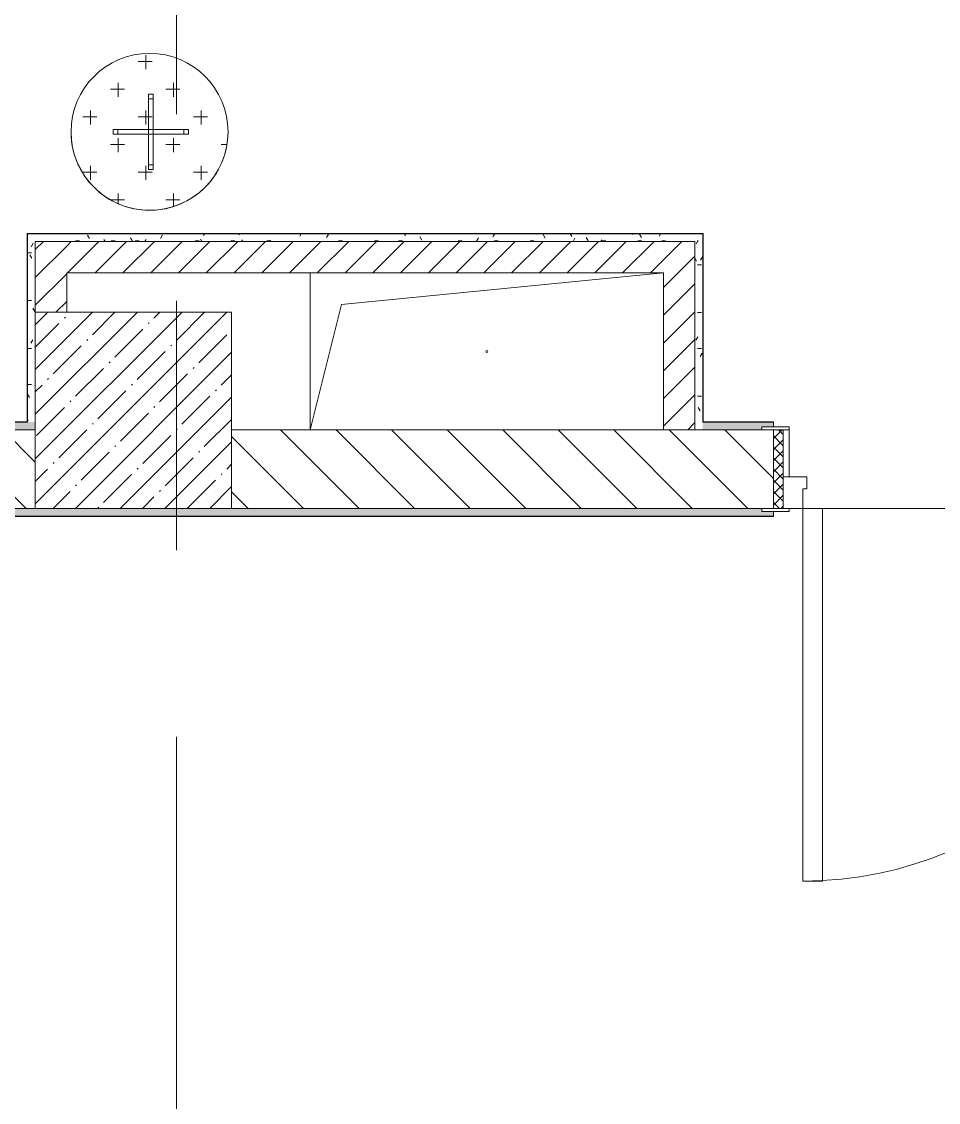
# Model space of a CAD drawing. Header units: millimetres. Extents: x 81382 to 274764, y -8553 to 29000.
# Drawn here: x 115565 to 117900, y 11886 to 14641 of the extents above; entities that cross this region are included whole.
import ezdxf

# ---------------------------------------------------------------- set-up
doc = ezdxf.new("R2010")
doc.units = ezdxf.units.MM
doc.linetypes.add('Осевая', pattern=[3175, 635, -476.25, 1587.5, -476.25])
for name, color, linetype, lineweight in [('A-DOOR', 7, 'Continuous', 9), ('A-DOOR-1', 7, 'Continuous', 13), ('A-DOOR-FRAM', 7, 'Continuous', 13), ('A-DOOR-FRAM-1', 7, 'Continuous', 9), ('A-GENM', 7, 'Continuous', 9), ('A-WALL', 7, 'Continuous', 9), ('I-FURN', 7, 'Continuous', 9), ('I-WALL', 7, 'Continuous', 9), ('S-COLS', 7, 'Continuous', 9), ('Оси-2', 7, 'Осевая', 9)]:
    doc.layers.add(name, color=color, linetype=linetype, lineweight=lineweight)
for name, color, linetype, lineweight, true_color in [('A-WALL-1', 7, 'Continuous', 9, 0x3c3c3c), ('A-WALL-FNSH-1', 7, 'Continuous', 9, 0x3c3c3c), ('I-FURN-1', 7, 'Continuous', 9, 0xf0f0f0)]:
    doc.layers.add(name, color=color, linetype=linetype, lineweight=lineweight, true_color=true_color)
pattern_1 = [(45, (0, 0), (-35.35534, 35.35534), [])]
pattern_2 = [(0, (0, 0), (121.92, 30.48), [10.058, -81.382, 10.058, -81.382, -487.68]), (0, (0, 0), (121.92, 30.48), [-182.88, 10.058, -172.822, 10.058, -81.382, -213.36]), (0, (0, 0), (121.92, 30.48), [-457.2, 10.058, -50.902, 10.058, -142.342]), (120, (45.72, 15.24), (-87.356454, 90.345817), [10.058, -81.382, 10.058, -81.382, -487.68]), (120, (45.72, 15.24), (-87.356454, 90.345817), [-182.88, 10.058, -172.822, 10.058, -81.382, -213.36]), (120, (45.72, 15.24), (-87.356454, 90.345817), [-457.2, 10.058, -50.902, 10.058, -142.342]), (240, (60.96, 76.2), (-34.563546, -120.825817), [10.058, -81.382, 10.058, -81.382, -487.68]), (240, (60.96, 76.2), (-34.563546, -120.825817), [-182.88, 10.058, -172.822, 10.058, -81.382, -213.36]), (240, (60.96, 76.2), (-34.563546, -120.825817), [-457.2, 10.058, -50.902, 10.058, -142.342])]
pattern_3 = [(0, (-115891, -14359.75), (70.485, 70.485), [35.242, -105.727]), (90, (-115873.38, -14377.37), (-70.485, 70.485), [35.242, -105.727])]

# ---------------------------------------------------------------- blocks, each defined once
blk = doc.blocks.new('GM_Отверстие прямоугольное _в плите_ - Отверстие-23876685-План размещения напольных электротехнических лючков и розеток 3 этажа в осях 23-33')
at = {"layer": 'A-GENM'}
for p, q in [((-450, -200), (-450, 200)), ((-450, 200), (-450, -200)), ((-370, 120), (450, 200)), ((-450, -200), (-370, 120))]:
    blk.add_line(p, q, dxfattribs=at)
for start, end in [(360, 180), (180, 360)]:
    blk.add_arc((0, 0), 2.5, start, end, dxfattribs=at)
blk = doc.blocks.new('вешалка - 1_15-V109-План размещения напольных электротехнических лючков и розеток 3 этажа в осях 23-33')
at = {"layer": 'I-FURN'}
h = blk.add_hatch(dxfattribs=at)
h.set_pattern_fill('FP_39', color=256, style=0, pattern_type=2)
h.set_pattern_definition(pattern_3)
h.paths.add_polyline_path([(24.1, -198.5), (70.9, -187), (113.6, -164.6), (149.7, -132.6), (177.1, -92.9), (194.2, -47.9), (200, 0), (194.2, 47.9), (177.1, 92.9), (149.7, 132.6), (113.6, 164.6), (70.9, 187), (24.1, 198.5), (-24.1, 198.5), (-70.9, 187), (-113.6, 164.6), (-149.7, 132.6), (-177.1, 92.9), (-194.2, 47.9), (-200, 0), (-194.2, -47.9), (-177.1, -92.9), (-149.7, -132.6), (-113.6, -164.6), (-70.9, -187), (-24.1, -198.5)])
h = blk.add_hatch(dxfattribs=at)
h.set_pattern_fill('FP_39', color=256, style=0, pattern_type=2)
h.set_pattern_definition(pattern_3)
h.paths.add_polyline_path([(9, -6), (9, 6), (-3, 6), (-3, -6)])
at = {"layer": 'I-FURN-1'}
for p, q in [((9, 96), (-3, 96)), ((-3, 96), (-3, 84)), ((-3, 84), (-3, 96)), ((-3, 96), (9, 96)), ((9, 96), (-3, 96)), ((-3, 96), (-3, 84)), ((-3, 84), (-3, 96)), ((-3, 96), (9, 96)), ((-3, 84), (9, 84)), ((9, 84), (-3, 84)), ((-3, 84), (-3, 6)), ((-3, 6), (-3, 84)), ((9, 84), (9, 96)), ((9, 96), (9, 84)), ((9, 84), (9, 96)), ((9, 96), (9, 84)), ((9, 6), (9, 84)), ((9, 84), (9, 6)), ((-81, 6), (-93, 6)), ((-93, 6), (-93, -6)), ((-93, -6), (-93, 6)), ((-93, 6), (-81, 6)), ((-81, 6), (-93, 6)), ((-93, 6), (-93, -6)), ((-93, -6), (-93, 6)), ((-93, 6), (-81, 6)), ((-81, -6), (-81, 6)), ((-81, 6), (-81, -6)), ((-3, 6), (-81, 6)), ((-81, 6), (-3, 6)), ((9, 6), (-3, 6)), ((-3, 6), (-3, -6)), ((-3, -6), (-3, 6)), ((-3, 6), (9, 6)), ((87, 6), (9, 6)), ((9, 6), (87, 6)), ((9, -6), (9, 6)), ((9, 6), (9, -6)), ((87, 6), (87, -6)), ((99, 6), (87, 6)), ((87, 6), (99, 6)), ((87, -6), (87, 6)), ((99, 6), (87, 6)), ((87, 6), (99, 6)), ((99, -6), (99, 6)), ((99, 6), (99, -6)), ((99, -6), (99, 6)), ((99, 6), (99, -6)), ((-93, -6), (-81, -6)), ((-81, -6), (-93, -6)), ((-93, -6), (-81, -6)), ((-81, -6), (-93, -6)), ((-81, -6), (-3, -6)), ((-3, -6), (-81, -6)), ((-3, -6), (-3, -84)), ((-3, -84), (-3, -6)), ((-3, -6), (9, -6)), ((9, -6), (-3, -6)), ((9, -84), (9, -6)), ((9, -6), (87, -6)), ((87, -6), (9, -6)), ((9, -6), (9, -84)), ((87, -6), (99, -6)), ((99, -6), (87, -6)), ((87, -6), (99, -6)), ((99, -6), (87, -6)), ((9, -84), (-3, -84)), ((-3, -84), (-3, -96)), ((-3, -96), (-3, -84)), ((-3, -84), (9, -84)), ((-3, -84), (-3, -96)), ((-3, -96), (-3, -84)), ((-3, -96), (9, -96)), ((9, -96), (-3, -96)), ((-3, -96), (9, -96)), ((9, -96), (-3, -96)), ((9, -96), (9, -84)), ((9, -84), (9, -96)), ((9, -96), (9, -84)), ((9, -84), (9, -96))]:
    blk.add_line(p, q, dxfattribs=at)
for start, end in [(360, 180), (0, 180), (180, 360), (180, 207.6923), (235.3846, 0), (207.6923, 235.3846)]:
    blk.add_arc((0, 0), 200, start, end, dxfattribs=at)
blk = doc.blocks.new('110_Дверь_СКБ_2Ст - Д-6_п__ ДОО_Дв_1450x2100h_Дверь из раздевальной в коридор-32358047-План размещения напольных электротехнических лючков и розеток 3 этажа в осях 23-33')
at = {"layer": 'A-DOOR'}
h = blk.add_hatch(dxfattribs=at)
h.set_pattern_fill('FP_65', color=256, style=0, pattern_type=2)
h.set_pattern_definition([(225, (1576.41, -164.685), (-14.14214, 14.14214), []), (135, (1576.41, -164.685), (14.14214, 14.14214), [])])
h.paths.add_polyline_path([(737.5, -100), (737.5, 100), (712.5, 100), (712.5, -100)])
at = {"layer": 'A-DOOR-FRAM-1'}
h = blk.add_hatch(dxfattribs=at)
h.set_pattern_fill('FP_66', color=256, style=0, pattern_type=2)
h.set_pattern_definition([(315, (-546.384, -164.685), (-14.1421, -14.1421), []), (225, (-546.384, -164.685), (-14.1421, 14.1421), [])])
h.paths.add_polyline_path([(-687.5, -100), (-687.5, 100), (-712.5, 100), (-712.5, -100)])
at = {"layer": 'A-DOOR'}
for centre, radius, start, end in [((-637.5, -100), 950, 270, 360), ((662.5, -100), 350, 180, 270)]:
    blk.add_arc(centre, radius, start, end, dxfattribs=at)
at = {"layer": 'A-DOOR-1'}
for p, q in [((-637.5, -100), (-587.5, -100)), ((-637.5, -1050), (-637.5, -100)), ((-587.5, -100), (-587.5, -1050)), ((612.5, -100), (662.5, -100)), ((612.5, -450), (612.5, -100)), ((662.5, -100), (662.5, -450)), ((662.5, -450), (612.5, -450)), ((-587.5, -1050), (-637.5, -1050))]:
    blk.add_line(p, q, dxfattribs=at)
at = {"layer": 'A-DOOR-FRAM'}
for p, q in [((-742.5, 108), (-672.5, 108)), ((-742.5, 100), (-742.5, 108)), ((-672.5, 100), (-742.5, 100)), ((-712.5, 100), (-687.5, 100)), ((-712.5, -100), (-712.5, 100)), ((-687.5, 100), (-687.5, -100)), ((-687.5, 100), (-672.5, 100)), ((-687.5, -20), (-687.5, 100)), ((-672.5, 108), (-672.5, 100)), ((-672.5, 100), (-672.5, -20)), ((697.5, 100), (697.5, 108)), ((697.5, 108), (767.5, 108)), ((697.5, -20), (697.5, 100)), ((697.5, 100), (712.5, 100)), ((767.5, 100), (697.5, 100)), ((712.5, -100), (712.5, 100)), ((712.5, 100), (737.5, 100)), ((712.5, 100), (712.5, -20)), ((737.5, 100), (737.5, -100)), ((767.5, 108), (767.5, 100)), ((-687.5, -20), (-627.5, -20)), ((-687.5, -100), (-687.5, -20)), ((-672.5, -20), (-687.5, -20)), ((-627.5, -20), (-627.5, -50)), ((652.5, -20), (712.5, -20)), ((652.5, -50), (652.5, -20)), ((712.5, -20), (697.5, -20)), ((712.5, -20), (712.5, -100)), ((-637.5, -50), (-637.5, -100)), ((-627.5, -50), (-637.5, -50)), ((662.5, -50), (652.5, -50)), ((662.5, -100), (662.5, -50)), ((-742.5, -100), (-672.5, -100)), ((-742.5, -108), (-742.5, -100)), ((-672.5, -108), (-742.5, -108)), ((-687.5, -100), (-712.5, -100)), ((-637.5, -100), (-687.5, -100)), ((-672.5, -100), (-672.5, -108)), ((712.5, -100), (662.5, -100)), ((697.5, -108), (697.5, -100)), ((697.5, -100), (767.5, -100)), ((767.5, -108), (697.5, -108)), ((737.5, -100), (712.5, -100)), ((767.5, -100), (767.5, -108))]:
    blk.add_line(p, q, dxfattribs=at)

msp = doc.modelspace()

# ---------------------------------------------------------------- hatches: boundary and pattern name
at = {"layer": 'I-WALL'}
h = msp.add_hatch(dxfattribs=at)
h.set_pattern_fill('FP_35', color=256, style=0, pattern_type=2)
h.set_pattern_definition(pattern_2)
h.paths.add_polyline_path([(115600, 13620), (115600, 14100), (115580, 14100), (115580, 13620)])
h = msp.add_hatch(dxfattribs=at)
h.set_pattern_fill('FP_35', color=256, style=0, pattern_type=2)
h.set_pattern_definition(pattern_2)
h.paths.add_polyline_path([(117280.4, 14080), (117300.4, 14080), (117300.4, 14100), (115600, 14100), (115600, 14080), (116349.1, 14080)])
h = msp.add_hatch(dxfattribs=at)
h.set_pattern_fill('FP_5', color=256, style=0, pattern_type=2)
h.set_pattern_definition(pattern_1)
h.paths.add_polyline_path([(115680, 13900), (115680, 14080), (115600, 14080), (115600, 13900)])
h = msp.add_hatch(dxfattribs=at)
h.set_pattern_fill('FP_5', color=256, style=0, pattern_type=2)
h.set_pattern_definition(pattern_1)
h.paths.add_polyline_path([(117280.4, 14000), (117280.4, 14080), (115680, 14080), (115680, 14000), (117200.4, 14000)])
h = msp.add_hatch(dxfattribs=at)
h.set_pattern_fill('FP_35', color=256, style=0, pattern_type=2)
h.set_pattern_definition(pattern_2)
h.paths.add_polyline_path([(117300.4, 13600), (117300.4, 14080), (117280.4, 14080), (117280.4, 13600)])
h = msp.add_hatch(dxfattribs=at)
h.set_pattern_fill('FP_5', color=256, style=0, pattern_type=2)
h.set_pattern_definition(pattern_1)
h.paths.add_polyline_path([(117280.4, 13600), (117280.4, 14000), (117200.4, 14000), (117200.4, 13600)])
h = msp.add_hatch(dxfattribs=at)
h.set_pattern_fill('FP_35', color=256, style=0, pattern_type=2)
h.set_pattern_definition(pattern_2)
h.paths.add_polyline_path([(115077.2, 13600), (115600, 13600), (115600, 13620), (111070, 13620), (111070, 13600), (112533.3, 13600)])
h = msp.add_hatch(dxfattribs=at)
h.set_pattern_fill('FP_35', color=256, style=0, pattern_type=2)
h.set_pattern_definition(pattern_2)
h.paths.add_polyline_path([(120930, 13600), (120930, 13620), (118930.4, 13620), (118930.4, 13608), (118960.4, 13608), (118960.4, 13600), (120164.9, 13600)])
h.paths.add_polyline_path([(117300.4, 13600), (117450.4, 13600), (117450.4, 13608), (117480.4, 13608), (117480.4, 13620), (117300.4, 13620)])
h = msp.add_hatch(dxfattribs=at)
h.set_pattern_fill('FP_3', color=256, style=0, pattern_type=2)
h.set_pattern_definition([(135, (0, 0), (-70.71068, -70.71068), [])])
h.paths.add_polyline_path([(120930, 13400), (120930, 13600), (118930.4, 13600), (118930.4, 13400), (120460, 13400)])
h.paths.add_polyline_path([(117480.4, 13400), (117480.4, 13600), (116100, 13600), (116100, 13400), (117450.4, 13400)])
h.paths.add_polyline_path([(115600, 13400), (115600, 13600), (111050, 13600), (111050, 13400), (115077.2, 13400)])
h.paths.add_polyline_path([(110550, 13400), (110550, 13600), (109770, 13600), (109770, 13400), (109989.4, 13400)])
h.paths.add_polyline_path([(108320, 13400), (108320, 13600), (103000, 13600), (103000, 13400), (108290, 13400)])
h.paths.add_polyline_path([(101550, 13400), (101550, 13600), (101100, 13600), (101100, 13400), (101520, 13400)])
h = msp.add_hatch(dxfattribs=at)
h.set_pattern_fill('FP_35', color=256, style=0, pattern_type=2)
h.set_pattern_definition(pattern_2)
h.paths.add_polyline_path([(120359, 13380), (120360, 13380), (120360, 13400), (118960.4, 13399.6), (118960.4, 13392), (118930.4, 13392), (118930.4, 13380), (120164.9, 13380)])
h.paths.add_polyline_path([(117450.4, 13380), (117480.4, 13380), (117480.4, 13392), (117450.4, 13392), (117450.4, 13400), (109800, 13400), (109800, 13392), (109770, 13392), (109770, 13380), (115077.2, 13380)])
h.paths.add_polyline_path([(108081.5, 13380), (108320, 13380), (108320, 13392), (108290, 13392), (108290, 13400), (103030, 13400), (103030, 13392), (103000, 13392), (103000, 13380), (107445.6, 13380)])
h.paths.add_polyline_path([(101520, 13380), (101550, 13380), (101550, 13392), (101520, 13392), (101520, 13400), (100630, 13400), (100630, 13392), (100600, 13392), (100600, 13380), (101100, 13380)])
h.paths.add_polyline_path([(99620, 13380), (99650, 13380), (99650, 13392), (99620, 13392), (99620, 13400), (98700, 13400), (98700, 13380), (98720, 13380)])
at = {"layer": 'S-COLS'}
h = msp.add_hatch(dxfattribs=at)
h.set_pattern_fill('FP_4', color=256, style=0, pattern_type=2)
h.set_pattern_definition([(45, (0, 0), (-57.024626, 57.024626), []), (45, (57.025, 0), (-57.024626, 57.024626), [100.806, -20.161, 3.353, -16.808])])
h.paths.add_polyline_path([(115600, 13400), (116100, 13400), (116100, 13900), (115600, 13900), (115600, 13502.1)])

# ---------------------------------------------------------------- linework, layer by layer
at = {"layer": 'A-WALL'}
for p, q in [((111070, 13620), (115580, 13620)), ((111050, 13600), (115600, 13600)), ((116100, 13600), (116100, 13400)), ((117300.4, 13600), (117450.4, 13600)), ((117450.4, 13400), (109800, 13400)), ((117450.4, 13400), (116100, 13400))]:
    msp.add_line(p, q, dxfattribs=at)
at = {"layer": 'A-WALL-1'}
for p, q in [((117300.4, 14100), (115580, 14100)), ((115600, 13400), (115600, 14080)), ((115600, 14080), (117280.4, 14080)), ((117280.4, 14080), (117280.4, 13600)), ((117300.4, 13620), (117300.4, 14100)), ((115680, 13900), (115680, 14000)), ((115680, 14000), (117200.4, 14000)), ((117200.4, 14000), (117200.4, 13600)), ((115600, 13900), (115680, 13900)), ((115580, 13621), (115580, 13620)), ((117301.4, 13620), (117300.4, 13620)), ((117480.4, 13608), (117480.4, 13620)), ((117300.4, 13600), (116100, 13600)), ((117480.4, 13380), (117480.4, 13392)), ((109770, 13380), (117480.4, 13380))]:
    msp.add_line(p, q, dxfattribs=at)
at = {"layer": 'A-WALL-FNSH-1'}
for p, q in [((115579, 14101), (115579, 13621)), ((117301.4, 14101), (115579, 14101)), ((115580, 13621), (115580, 14100)), ((117301.4, 13621), (117301.4, 14101)), ((111071, 13621), (115580, 13621)), ((117480.4, 13621), (117301.4, 13621)), ((117301.4, 13620), (117480.4, 13620)), ((117480.4, 13620), (117480.4, 13621)), ((109770, 13379), (117480.4, 13379)), ((117480.4, 13379), (117480.4, 13380))]:
    msp.add_line(p, q, dxfattribs=at)
at = {"layer": 'S-COLS'}
for p, q in [((116100, 13900), (115600, 13900)), ((115600, 13900), (115600, 13600)), ((116100, 13600), (116100, 13900)), ((115600, 13600), (115600, 13400)), ((116100, 13400), (116100, 13600)), ((115600, 13400), (116100, 13400))]:
    msp.add_line(p, q, dxfattribs=at)
at = {"layer": 'Оси-2'}
for p, q in [((115960, 593.7), (115960, 18900)), ((84681.8, 13400), (122130, 13400))]:
    msp.add_line(p, q, dxfattribs=at)

# ---------------------------------------------------------------- block references
at = {"layer": 'A-DOOR'}
msp.add_blockref('110_Дверь_СКБ_2Ст - Д-6_п__ ДОО_Дв_1450x2100h_Дверь из раздевальной в коридор-32358047-План размещения напольных электротехнических лючков и розеток 3 этажа в осях 23-33', (118192.9, 13500), dxfattribs=at)
at = {"layer": 'A-GENM'}
msp.add_blockref('GM_Отверстие прямоугольное _в плите_ - Отверстие-23876685-План размещения напольных электротехнических лючков и розеток 3 этажа в осях 23-33', (116750.4, 13800), dxfattribs=at)
at = {"layer": 'I-FURN-1'}
msp.add_blockref('вешалка - 1_15-V109-План размещения напольных электротехнических лючков и розеток 3 этажа в осях 23-33', (115891, 14359.8), dxfattribs=at)

doc.saveas('drawing.dxf')
